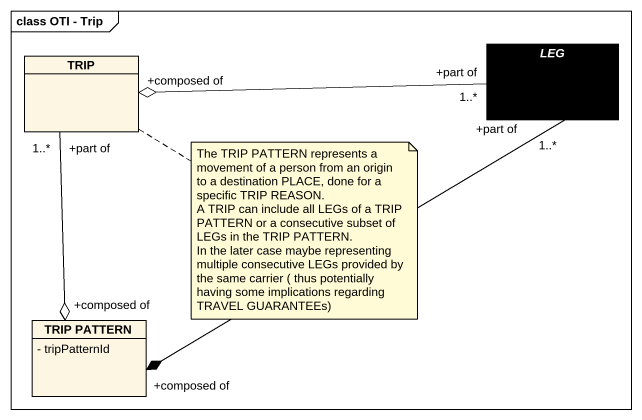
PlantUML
@startuml
mainframe class OTI - Trip
hide circle
hide empty members
skinparam classAttributeIconSize 0
abstract class LEG #000000
class TRIP
class "TRIP PATTERN" as TRIP_PATTERN {
  - tripPatternId
}
LEG "+part of\n1..*" -left-* "+composed of" TRIP_PATTERN
TRIP "+composed of" o-right- "+part of\n1..*" LEG
TRIP "+part of\n1..*" --o "+composed of" TRIP_PATTERN
note bottom of TRIP
  The TRIP PATTERN represents a movement of a person from an origin to a destination PLACE, done for a specific TRIP REASON.
  A TRIP can include all LEGs of a TRIP PATTERN or a consecutive subset of LEGs in the TRIP PATTERN.
  In the later case maybe representing multiple consecutive LEGs provided by the same carrier ( thus potentially having some implications regarding TRAVEL GUARANTEEs)
end note
@enduml
